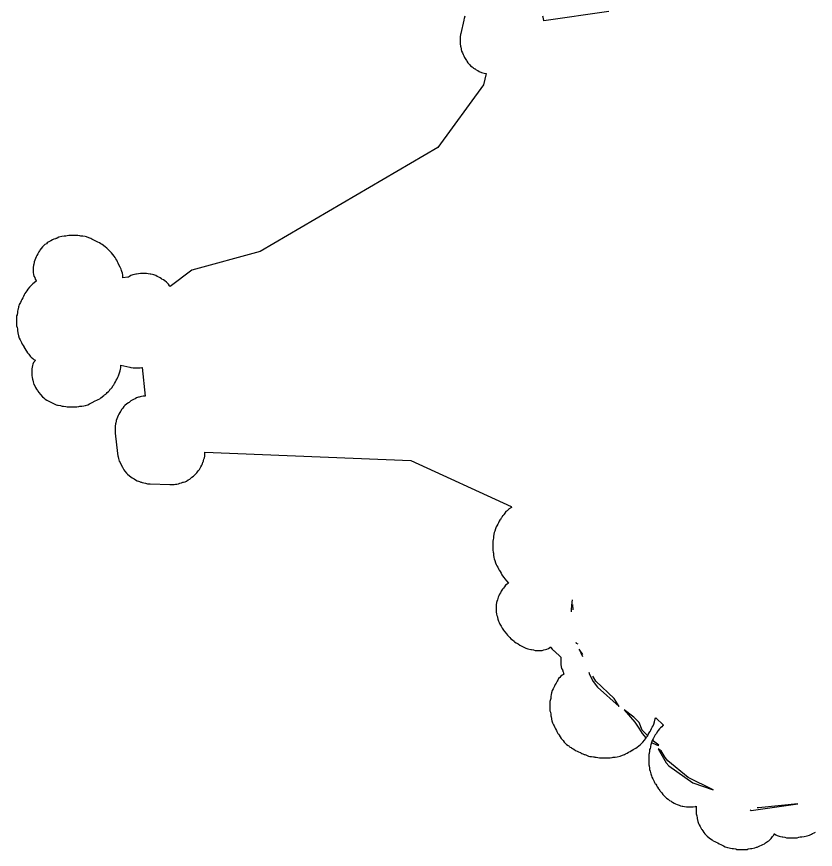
# Model space of a CAD drawing. Header units: metres. Extents: x 0 to 1325, y -1 to 773.
# Drawn here: x 47.13 to 68.37, y 70.67 to 92.8 of the extents above; entities that cross this region are included whole.
import ezdxf

# ---------------------------------------------------------------- set-up
doc = ezdxf.new("R2010")
doc.units = ezdxf.units.M

msp = doc.modelspace()

# ---------------------------------------------------------------- linework, layer by layer
at = {"layer": 'CUT'}
for points in [[(59.05, 92.818), (59.03, 92.758), (59.02, 92.718), (59.02, 92.708), (58.94, 92.358), (58.93, 92.328), (58.92, 92.268), (58.92, 92.218), (58.92, 92.128), (58.92, 92.078), (58.93, 92.018), (58.94, 91.988), (58.95, 91.948), (58.95, 91.928), (58.96, 91.888), (58.98, 91.838), (59, 91.798), (59.02, 91.758), (59.04, 91.718), (59.07, 91.668), (59.09, 91.638), (59.1, 91.618), (59.13, 91.578), (59.17, 91.528), (59.2, 91.498), (59.24, 91.468), (59.27, 91.448), (59.28, 91.438), (59.29, 91.428), (59.31, 91.418), (59.32, 91.418), (59.35, 91.388), (59.39, 91.368), (59.43, 91.348), (59.49, 91.318), (59.52, 91.308), (59.56, 91.298), (59.6, 91.288), (59.61, 91.288), (59.54, 90.988), (58.33, 89.328), (53.6, 86.558), (51.79, 86.068), (51.21, 85.628), (51.19, 85.648), (51.17, 85.688), (51.14, 85.718), (51.11, 85.748), (51.07, 85.778), (51.03, 85.808), (50.99, 85.828), (50.98, 85.838), (50.95, 85.858), (50.91, 85.878), (50.87, 85.898), (50.83, 85.918), (50.78, 85.938), (50.74, 85.948), (50.7, 85.958), (50.68, 85.958), (50.63, 85.968), (50.58, 85.978), (50.54, 85.978), (50.46, 85.978), (50.42, 85.978), (50.37, 85.968), (50.32, 85.958), (50.3, 85.958), (50.26, 85.948), (50.22, 85.938), (50.17, 85.918), (50.13, 85.898), (50.1, 85.878), (50.09, 85.878), (49.95, 85.858), (49.95, 85.878), (49.95, 85.928), (49.94, 85.988), (49.93, 86.028), (49.92, 86.058), (49.91, 86.088), (49.88, 86.148), (49.85, 86.208), (49.83, 86.248), (49.81, 86.288), (49.79, 86.328), (49.77, 86.368), (49.75, 86.398), (49.72, 86.438), (49.69, 86.478), (49.65, 86.528), (49.62, 86.558), (49.59, 86.588), (49.53, 86.648), (49.48, 86.688), (49.4, 86.748), (49.37, 86.768), (49.33, 86.788), (49.29, 86.808), (49.25, 86.828), (49.13, 86.888), (49.1, 86.908), (49.05, 86.928), (48.99, 86.948), (48.95, 86.958), (48.89, 86.968), (48.86, 86.968), (48.84, 86.968), (48.81, 86.978), (48.76, 86.988), (48.72, 86.988), (48.56, 86.988), (48.52, 86.988), (48.47, 86.978), (48.44, 86.968), (48.42, 86.968), (48.39, 86.968), (48.33, 86.958), (48.25, 86.938), (48.21, 86.918), (48.2, 86.918), (48.19, 86.908), (48.17, 86.908), (48.16, 86.898), (48.12, 86.888), (48.08, 86.868), (48.04, 86.848), (48, 86.828), (47.97, 86.808), (47.94, 86.788), (47.92, 86.768), (47.88, 86.748), (47.85, 86.718), (47.82, 86.688), (47.78, 86.638), (47.75, 86.598), (47.74, 86.578), (47.72, 86.548), (47.69, 86.498), (47.67, 86.458), (47.65, 86.418), (47.63, 86.378), (47.61, 86.328), (47.6, 86.288), (47.6, 86.268), (47.59, 86.228), (47.58, 86.198), (47.57, 86.138), (47.57, 86.088), (47.57, 86.038), (47.57, 85.998), (47.58, 85.948), (47.59, 85.908), (47.61, 85.868), (47.62, 85.828), (47.65, 85.788), (47.66, 85.778), (47.65, 85.768), (47.6, 85.728), (47.56, 85.698), (47.47, 85.608), (47.43, 85.558), (47.4, 85.518), (47.37, 85.478), (47.35, 85.448), (47.33, 85.408), (47.31, 85.368), (47.29, 85.328), (47.27, 85.288), (47.25, 85.248), (47.23, 85.208), (47.2, 85.148), (47.19, 85.118), (47.18, 85.088), (47.17, 85.028), (47.16, 85.008), (47.15, 84.978), (47.15, 84.938), (47.14, 84.878), (47.13, 84.848), (47.13, 84.808), (47.13, 84.628), (47.13, 84.588), (47.14, 84.538), (47.15, 84.508), (47.15, 84.488), (47.15, 84.458), (47.16, 84.398), (47.18, 84.318), (47.2, 84.258), (47.22, 84.208), (47.24, 84.178), (47.26, 84.138), (47.28, 84.098), (47.3, 84.058), (47.33, 84.018), (47.33, 84.008), (47.35, 83.978), (47.37, 83.938), (47.39, 83.908), (47.42, 83.868), (47.45, 83.828), (47.49, 83.778), (47.52, 83.748), (47.56, 83.718), (47.57, 83.708), (47.58, 83.698), (47.59, 83.688), (47.61, 83.678), (47.62, 83.668), (47.61, 83.648), (47.58, 83.608), (47.56, 83.568), (47.55, 83.528), (47.54, 83.488), (47.53, 83.438), (47.53, 83.398), (47.53, 83.318), (47.53, 83.268), (47.54, 83.208), (47.55, 83.168), (47.56, 83.138), (47.57, 83.098), (47.58, 83.058), (47.59, 83.028), (47.61, 82.988), (47.63, 82.948), (47.66, 82.898), (47.68, 82.868), (47.69, 82.848), (47.72, 82.808), (47.76, 82.758), (47.82, 82.698), (47.85, 82.668), (47.89, 82.638), (47.93, 82.608), (47.97, 82.588), (48.09, 82.528), (48.13, 82.508), (48.18, 82.488), (48.22, 82.478), (48.23, 82.478), (48.3, 82.468), (48.31, 82.458), (48.34, 82.448), (48.38, 82.448), (48.44, 82.438), (48.47, 82.428), (48.51, 82.428), (48.69, 82.428), (48.73, 82.428), (48.78, 82.438), (48.81, 82.448), (48.83, 82.448), (48.86, 82.448), (48.92, 82.458), (48.96, 82.468), (49.02, 82.488), (49.07, 82.508), (49.1, 82.528), (49.14, 82.548), (49.22, 82.588), (49.26, 82.608), (49.3, 82.628), (49.34, 82.648), (49.37, 82.668), (49.45, 82.728), (49.47, 82.748), (49.5, 82.768), (49.51, 82.778), (49.52, 82.788), (49.54, 82.808), (49.57, 82.838), (49.6, 82.868), (49.62, 82.898), (49.63, 82.908), (49.64, 82.918), (49.67, 82.948), (49.69, 82.988), (49.71, 83.018), (49.73, 83.048), (49.76, 83.098), (49.78, 83.138), (49.8, 83.178), (49.82, 83.218), (49.84, 83.258), (49.86, 83.308), (49.88, 83.388), (49.89, 83.428), (49.9, 83.468), (49.9, 83.518), (49.9, 83.538), (50.14, 83.488), (50.17, 83.478), (50.23, 83.468), (50.28, 83.468), (50.37, 83.468), (50.41, 83.468), (50.46, 83.478), (50.47, 83.478), (50.55, 82.718), (50.54, 82.718), (50.49, 82.718), (50.45, 82.708), (50.41, 82.698), (50.39, 82.688), (50.37, 82.688), (50.32, 82.668), (50.28, 82.648), (50.24, 82.628), (50.2, 82.608), (50.17, 82.588), (50.14, 82.568), (50.12, 82.548), (50.1, 82.538), (50.06, 82.508), (50.01, 82.468), (49.98, 82.438), (49.95, 82.398), (49.92, 82.358), (49.9, 82.318), (49.89, 82.308), (49.87, 82.278), (49.85, 82.238), (49.83, 82.198), (49.81, 82.158), (49.79, 82.108), (49.78, 82.068), (49.78, 82.048), (49.77, 82.008), (49.76, 81.978), (49.75, 81.918), (49.75, 81.868), (49.75, 81.778), (49.75, 81.728), (49.81, 81.188), (49.82, 81.128), (49.83, 81.098), (49.84, 81.058), (49.85, 81.018), (49.86, 80.988), (49.88, 80.948), (49.9, 80.908), (49.94, 80.828), (49.96, 80.788), (49.98, 80.758), (50.01, 80.718), (50.05, 80.668), (50.08, 80.638), (50.13, 80.598), (50.17, 80.568), (50.2, 80.548), (50.24, 80.528), (50.25, 80.518), (50.29, 80.488), (50.33, 80.468), (50.37, 80.458), (50.4, 80.448), (50.41, 80.438), (50.43, 80.428), (50.44, 80.428), (50.45, 80.428), (50.47, 80.418), (50.51, 80.408), (50.56, 80.398), (50.61, 80.388), (50.65, 80.388), (50.68, 80.388), (51.2, 80.368), (51.22, 80.368), (51.27, 80.368), (51.32, 80.368), (51.35, 80.378), (51.38, 80.378), (51.39, 80.378), (51.42, 80.388), (51.43, 80.388), (51.47, 80.398), (51.51, 80.408), (51.53, 80.418), (51.55, 80.428), (51.57, 80.428), (51.61, 80.438), (51.65, 80.458), (51.69, 80.488), (51.73, 80.508), (51.75, 80.528), (51.76, 80.538), (51.79, 80.558), (51.83, 80.588), (51.92, 80.678), (51.96, 80.728), (51.99, 80.768), (52.01, 80.798), (52.03, 80.838), (52.05, 80.878), (52.07, 80.918), (52.08, 80.958), (52.09, 80.968), (52.1, 80.988), (52.1, 80.998), (52.1, 81.008), (52.11, 81.038), (52.12, 81.078), (52.13, 81.118), (52.13, 81.158), (52.13, 81.198), (52.13, 81.228), (57.61, 81.008), (60.28, 79.778), (60.29, 79.758), (60.26, 79.738), (60.22, 79.718), (60.22, 79.708), (60.19, 79.688), (60.18, 79.678), (60.17, 79.668), (60.14, 79.648), (60.11, 79.608), (60.09, 79.578), (60.08, 79.568), (60.08, 79.558), (60.06, 79.538), (60.05, 79.538), (60.04, 79.518), (60.04, 79.508), (60.03, 79.508), (60.03, 79.498), (60.02, 79.478), (60.01, 79.468), (60, 79.458), (60, 79.448), (59.98, 79.428), (59.98, 79.418), (59.96, 79.388), (59.94, 79.348), (59.92, 79.308), (59.9, 79.268), (59.88, 79.238), (59.86, 79.188), (59.84, 79.128), (59.83, 79.088), (59.82, 79.048), (59.81, 78.988), (59.81, 78.958), (59.81, 78.938), (59.8, 78.908), (59.79, 78.858), (59.79, 78.818), (59.79, 78.658), (59.79, 78.618), (59.8, 78.568), (59.81, 78.538), (59.81, 78.518), (59.81, 78.488), (59.82, 78.428), (59.83, 78.388), (59.84, 78.348), (59.86, 78.288), (59.88, 78.238), (59.9, 78.208), (59.92, 78.168), (59.94, 78.128), (59.96, 78.088), (59.99, 78.048), (59.99, 78.038), (60.01, 78.008), (60.03, 77.968), (60.05, 77.938), (60.08, 77.898), (60.11, 77.858), (60.15, 77.808), (60.21, 77.748), (60.19, 77.738), (60.18, 77.728), (60.17, 77.718), (60.13, 77.688), (60.1, 77.648), (60.07, 77.608), (60.05, 77.588), (60.03, 77.558), (60.01, 77.528), (59.99, 77.488), (59.97, 77.448), (59.95, 77.408), (59.93, 77.368), (59.92, 77.338), (59.91, 77.298), (59.9, 77.258), (59.89, 77.228), (59.88, 77.168), (59.88, 77.118), (59.88, 77.028), (59.88, 76.978), (59.89, 76.918), (59.9, 76.888), (59.91, 76.848), (59.91, 76.828), (59.92, 76.788), (59.94, 76.738), (59.96, 76.698), (59.98, 76.658), (60.01, 76.598), (60.04, 76.548), (60.06, 76.518), (60.07, 76.498), (60.1, 76.458), (60.11, 76.448), (60.15, 76.398), (60.18, 76.358), (60.24, 76.298), (60.27, 76.268), (60.31, 76.238), (60.36, 76.198), (60.37, 76.188), (60.41, 76.158), (60.43, 76.148), (60.46, 76.128), (60.51, 76.098), (60.63, 76.038), (60.67, 76.018), (60.72, 75.998), (60.8, 75.978), (60.82, 75.978), (60.87, 75.968), (60.92, 75.958), (60.96, 75.958), (61.06, 75.958), (61.1, 75.958), (61.15, 75.968), (61.19, 75.978), (61.23, 75.988), (61.27, 76.008), (61.31, 76.038), (61.32, 76.048), (61.33, 76.038), (61.37, 75.988), (61.4, 75.958), (61.42, 75.948), (61.6, 75.778), (61.6, 75.758), (61.6, 75.628), (61.6, 75.578), (61.61, 75.518), (61.62, 75.478), (61.64, 75.438), (61.64, 75.428), (61.65, 75.418), (61.65, 75.398), (61.66, 75.388), (61.67, 75.348), (61.68, 75.328), (61.67, 75.318), (61.63, 75.298), (61.6, 75.268), (61.57, 75.238), (61.54, 75.208), (61.52, 75.168), (61.5, 75.138), (61.47, 75.088), (61.45, 75.048), (61.43, 75.008), (61.41, 74.968), (61.39, 74.938), (61.37, 74.888), (61.35, 74.828), (61.34, 74.788), (61.33, 74.728), (61.33, 74.698), (61.33, 74.678), (61.32, 74.648), (61.31, 74.598), (61.31, 74.558), (61.31, 74.388), (61.31, 74.348), (61.32, 74.318), (61.33, 74.258), (61.33, 74.218), (61.34, 74.188), (61.35, 74.148), (61.35, 74.128), (61.36, 74.088), (61.38, 74.028), (61.4, 73.978), (61.42, 73.948), (61.44, 73.908), (61.46, 73.868), (61.48, 73.828), (61.49, 73.798), (61.52, 73.748), (61.54, 73.728), (61.56, 73.698), (61.56, 73.688), (61.58, 73.658), (61.61, 73.618), (61.62, 73.608), (61.66, 73.558), (61.69, 73.518), (61.75, 73.458), (61.79, 73.428), (61.81, 73.418), (61.83, 73.398), (61.84, 73.388), (61.87, 73.378), (61.88, 73.368), (61.91, 73.348), (61.94, 73.328), (61.99, 73.298), (62.03, 73.278), (62.07, 73.258), (62.11, 73.238), (62.12, 73.238), (62.15, 73.218), (62.16, 73.218), (62.18, 73.208), (62.2, 73.198), (62.22, 73.188), (62.24, 73.188), (62.26, 73.178), (62.28, 73.168), (62.33, 73.148), (62.37, 73.138), (62.41, 73.138), (62.47, 73.128), (62.48, 73.128), (62.5, 73.118), (62.53, 73.118), (62.54, 73.118), (62.58, 73.108), (62.63, 73.098), (62.67, 73.098), (62.87, 73.098), (62.91, 73.098), (62.96, 73.108), (62.99, 73.118), (63.01, 73.118), (63.04, 73.118), (63.1, 73.128), (63.18, 73.148), (63.24, 73.168), (63.29, 73.188), (63.32, 73.208), (63.36, 73.228), (63.4, 73.248), (63.44, 73.268), (63.48, 73.298), (63.49, 73.298), (63.52, 73.318), (63.56, 73.338), (63.59, 73.358), (63.63, 73.388), (63.67, 73.418), (63.72, 73.458), (63.78, 73.518), (63.82, 73.568), (63.85, 73.608), (63.88, 73.648), (63.9, 73.678), (63.92, 73.718), (63.94, 73.748), (63.94, 73.758), (63.97, 73.798), (63.99, 73.838), (64.01, 73.878), (64.03, 73.918), (64.05, 73.948), (64.07, 73.998), (64.09, 74.058), (64.11, 74.138), (64.12, 74.168), (64.33, 73.968), (64.31, 73.958), (64.28, 73.928), (64.25, 73.898), (64.22, 73.868), (64.19, 73.828), (64.16, 73.788), (64.14, 73.748), (64.13, 73.738), (64.11, 73.708), (64.09, 73.678), (64.07, 73.638), (64.05, 73.608), (64.03, 73.558), (64.01, 73.508), (63.99, 73.448), (63.98, 73.408), (63.98, 73.388), (63.97, 73.348), (63.96, 73.318), (63.96, 73.278), (63.95, 73.218), (63.94, 73.188), (63.94, 73.148), (63.94, 72.958), (63.94, 72.918), (63.95, 72.888), (63.96, 72.828), (63.96, 72.788), (63.97, 72.748), (63.98, 72.708), (63.99, 72.678), (64.01, 72.618), (64.02, 72.588), (64.04, 72.538), (64.06, 72.508), (64.08, 72.468), (64.09, 72.448), (64.1, 72.428), (64.11, 72.408), (64.12, 72.398), (64.14, 72.378), (64.14, 72.368), (64.15, 72.358), (64.16, 72.328), (64.17, 72.318), (64.19, 72.298), (64.19, 72.288), (64.2, 72.268), (64.23, 72.228), (64.24, 72.218), (64.28, 72.168), (64.31, 72.128), (64.34, 72.098), (64.38, 72.058), (64.41, 72.028), (64.45, 71.998), (64.49, 71.968), (64.53, 71.948), (64.54, 71.938), (64.57, 71.918), (64.61, 71.898), (64.65, 71.878), (64.69, 71.858), (64.74, 71.838), (64.78, 71.828), (64.82, 71.818), (64.84, 71.818), (64.89, 71.808), (64.94, 71.798), (64.98, 71.798), (65.07, 71.798), (65.12, 71.798), (65.18, 71.808), (65.2, 71.818), (65.2, 71.788), (65.2, 71.738), (65.2, 71.648), (65.2, 71.608), (65.21, 71.558), (65.22, 71.508), (65.22, 71.488), (65.24, 71.408), (65.26, 71.358), (65.28, 71.318), (65.3, 71.278), (65.32, 71.238), (65.34, 71.208), (65.35, 71.198), (65.37, 71.158), (65.4, 71.118), (65.43, 71.078), (65.46, 71.048), (65.49, 71.018), (65.54, 70.978), (65.58, 70.948), (65.62, 70.918), (65.65, 70.898), (65.69, 70.878), (65.73, 70.858), (65.77, 70.838), (65.81, 70.818), (65.85, 70.798), (65.89, 70.778), (65.92, 70.758), (65.97, 70.738), (66.03, 70.718), (66.07, 70.708), (66.11, 70.698), (66.15, 70.688), (66.19, 70.688), (66.25, 70.678), (66.28, 70.668), (66.32, 70.668), (66.51, 70.668), (66.55, 70.668), (66.58, 70.678), (66.64, 70.688), (66.68, 70.688), (66.76, 70.708), (66.8, 70.728), (66.81, 70.728), (66.82, 70.728), (66.84, 70.738), (66.85, 70.748), (66.89, 70.758), (66.93, 70.778), (66.97, 70.798), (67.01, 70.818), (67.04, 70.838), (67.07, 70.858), (67.09, 70.878), (67.13, 70.898), (67.16, 70.928), (67.19, 70.958), (67.23, 71.008), (67.26, 71.048), (67.27, 71.068), (67.27, 71.078), (67.28, 71.078), (67.31, 71.058), (67.35, 71.038), (67.4, 71.018), (67.44, 71.008), (67.48, 70.998), (67.5, 70.998), (67.55, 70.988), (67.6, 70.978), (67.64, 70.978), (67.84, 70.978), (67.88, 70.978), (67.93, 70.988), (67.96, 70.998), (67.98, 70.998), (68.01, 70.998), (68.07, 71.008), (68.15, 71.028), (68.21, 71.048), (68.26, 71.068), (68.29, 71.088), (68.33, 71.108), (68.37, 71.128)], [(62.87, 92.938), (61.15, 92.688), (61.15, 92.698), (61.14, 92.748), (61.13, 92.788), (61.12, 92.818)]]:
    msp.add_lwpolyline(points, dxfattribs=at)
at = {"layer": 'SCORE'}
for points in [[(61.9, 77.298), (61.89, 77.238)], [(61.89, 77.238), (61.87, 77.048), (61.87, 77.008), (61.87, 76.978)], [(61.93, 77.038), (61.92, 77.178)], [(62, 76.178), (62.01, 76.148), (62.05, 76.128)], [(62.18, 75.848), (62.09, 75.988), (62.17, 75.798)], [(62.34, 75.378), (62.36, 75.318), (62.46, 75.128), (62.57, 74.978)], [(62.57, 74.978), (63.15, 74.468), (63.02, 74.678), (62.53, 75.138), (62.45, 75.268)], [(63.86, 73.628), (63.88, 73.648), (63.9, 73.678), (63.91, 73.688), (63.76, 73.838), (63.68, 74.038), (63.54, 74.178), (63.28, 74.378), (63.57, 74.048), (63.67, 73.888), (63.76, 73.748), (63.86, 73.628)], [(64.2, 73.438), (64.03, 73.568), (64.03, 73.558), (64.01, 73.508), (64.04, 73.488), (64.19, 73.428), (64.2, 73.438)], [(65.65, 72.248), (64.98, 72.578), (64.44, 73.018), (64.37, 73.108), (64.27, 73.288), (64.19, 73.338), (64.4, 72.968), (64.47, 72.888), (65.11, 72.438), (65.65, 72.248)], [(66.63, 71.718), (66.66, 71.698), (67.9, 71.878), (66.85, 71.768), (66.82, 71.768)]]:
    msp.add_lwpolyline(points, dxfattribs=at)

doc.saveas('drawing.dxf')
